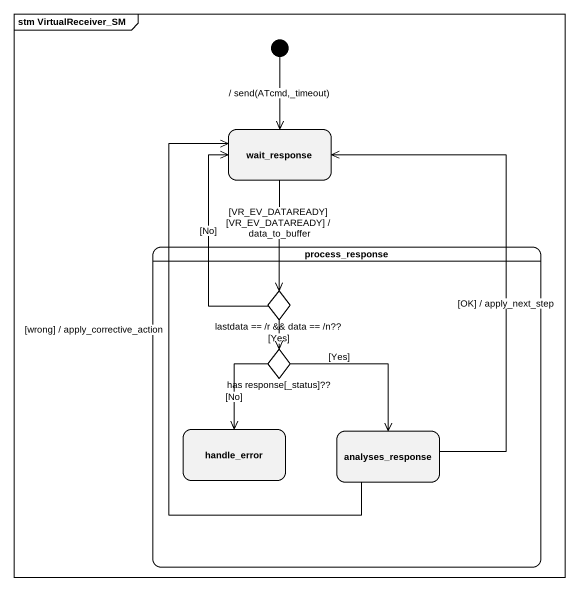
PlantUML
@startuml
mainframe stm VirtualReceiver_SM
hide empty description
state wait_response
state process_response {
  state "lastdata == /r && data == /n??" as lastdata_r_data_n <<choice>>
  state "has response[_status]??" as has_response_status <<choice>>
  state handle_error
  state analyses_response
}
[*] --> wait_response : / send(ATcmd,_timeout)
wait_response --> lastdata_r_data_n : [VR_EV_DATAREADY] [VR_EV_DATAREADY] / data_to_buffer
lastdata_r_data_n -up-> wait_response : [No]
lastdata_r_data_n --> has_response_status : [Yes]
has_response_status --> handle_error : [No]
has_response_status --> analyses_response : [Yes]
analyses_response -up-> wait_response : [wrong] / apply_corrective_action
analyses_response -up-> wait_response : [OK] / apply_next_step
@enduml
